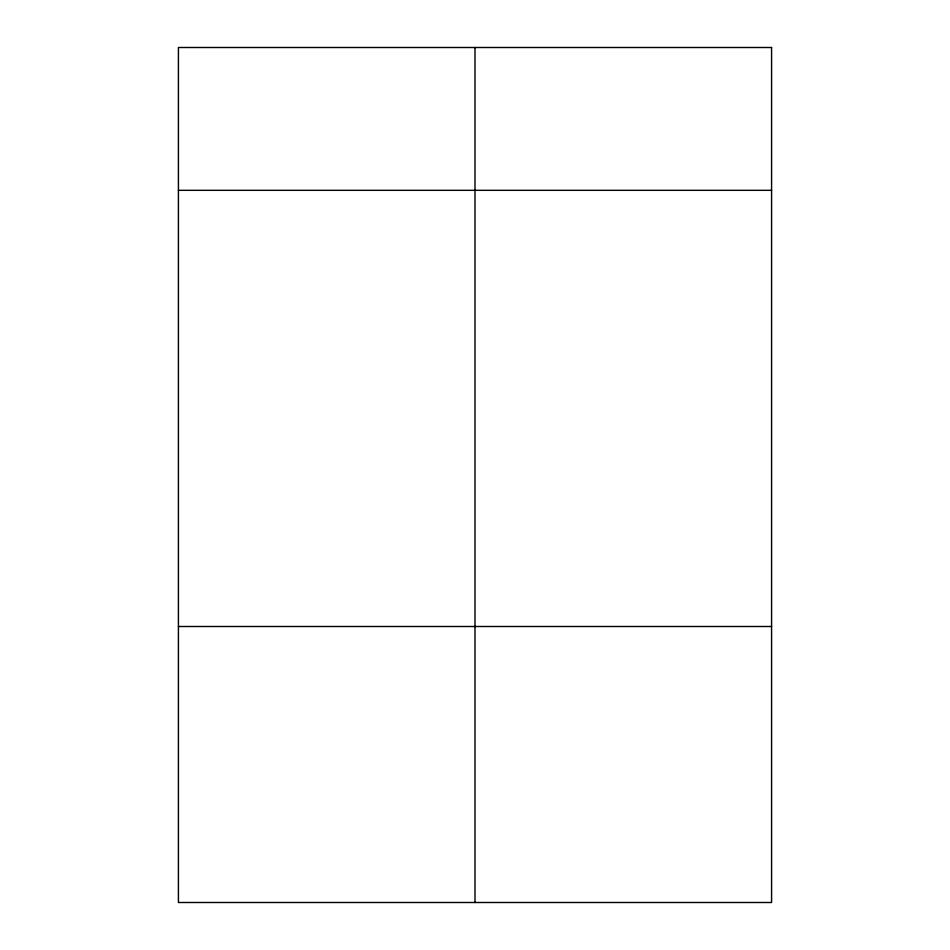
<?xml version="1.0" encoding="UTF-8"?>
<svg xmlns="http://www.w3.org/2000/svg" width="950" height="950" viewBox="0 0 950 950"><rect width="100%" height="100%" fill="white"/><g stroke="black" fill="none" stroke-linecap="round" stroke-linejoin="round"><path stroke-width="1.43" d="M178.422 190.321L771.578 190.321M178.422 626.501L771.578 626.501M475 47.5L475 902.5M771.578 47.5L178.422 47.5L178.422 902.5L771.578 902.5L771.578 47.5"/></g></svg>
